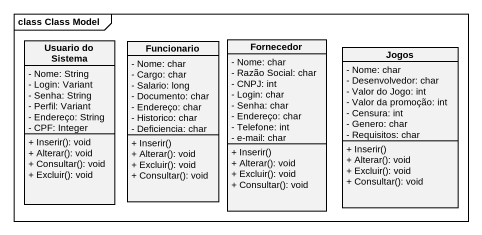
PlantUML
@startuml
mainframe class Class Model
hide circle
hide empty members
skinparam classAttributeIconSize 0
class "Usuario do Sistema" as Usuario_do_Sistema {
  - Nome: String
  - Login: Variant
  - Senha: String
  - Perfil: Variant
  - Endereço: String
  - CPF: Integer
  + Inserir(): void
  + Alterar(): void
  + Consultar(): void
  + Excluir(): void
}
class Funcionario {
  - Nome: char
  - Cargo: char
  - Salario: long
  - Documento: char
  - Endereço: char
  - Historico: char
  - Deficiencia: char
  + Inserir()
  + Alterar(): void
  + Excluir(): void
  + Consultar(): void
}
class Fornecedor {
  - Nome: char
  - Razão Social: char
  - CNPJ: int
  - Login: char
  - Senha: char
  - Endereço: char
  - Telefone: int
  - e-mail: char
  + Inserir()
  + Alterar(): void
  + Excluir(): void
  + Consultar(): void
}
class Jogos {
  - Nome: char
  - Desenvolvedor: char
  - Valor do Jogo: int
  - Valor da promoção: int
  - Censura: int
  - Genero: char
  - Requisitos: char
  + Inserir()
  + Alterar(): void
  + Excluir(): void
  + Consultar(): void
}
@enduml
